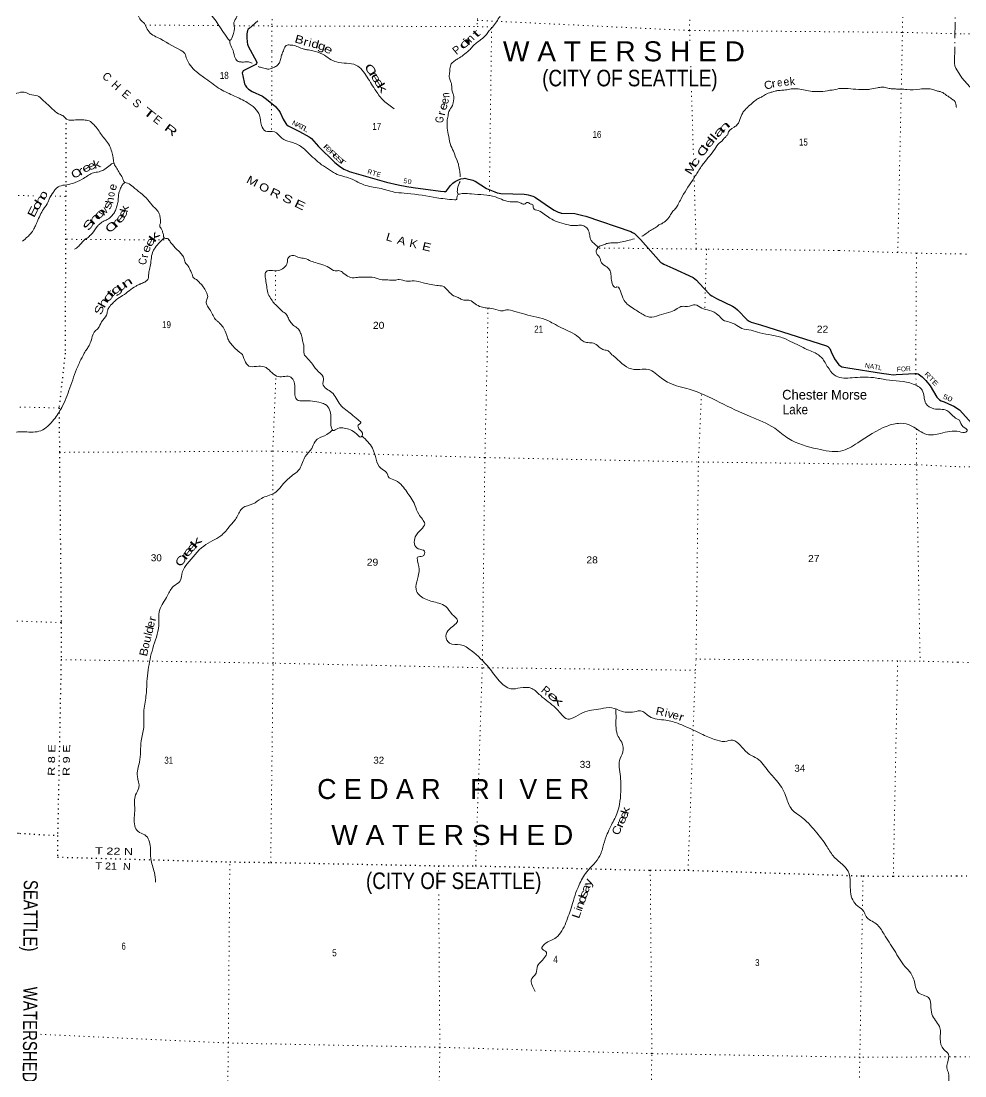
# Model space of a CAD drawing. Header units: feet. Extents: x -252966 to 4, y -183309 to 1368.
# Drawn here: x -179167 to -155585, y -63209 to -36854 of the extents above; entities that cross this region are included whole.
import ezdxf
from ezdxf.enums import TextEntityAlignment as Align

# ---------------------------------------------------------------- set-up
doc = ezdxf.new("R2010")
doc.units = ezdxf.units.FT
doc.header["$LTSCALE"] = 80
doc.linetypes.add('DOT_DASHED', pattern=[7.7, 5, -1.2, 0.3, -1.2])
doc.linetypes.add('DOTTED', pattern=[1.5, 0.3, -1.2])
for name, color, linetype, lineweight in [('29', 7, 'Continuous', 25), ('30', 7, 'Continuous', 35), ('39', 7, 'Continuous', 13), ('41', 7, 'Continuous', 13), ('44', 7, 'DOT_DASHED', 13), ('6', 7, 'DOTTED', 25), ('7', 7, 'DOTTED', 13)]:
    doc.layers.add(name, color=color, linetype=linetype, lineweight=lineweight)

msp = doc.modelspace()

# ---------------------------------------------------------------- linework, layer by layer
at = {"layer": '29'}
for points in [[(-173248.97, -36845.12), (-173471.86, -37038.74), (-173491.21, -37058.76), (-173505.93, -37090.32), (-173522.75, -37168.15), (-173530.11, -37259.84), (-173520.65, -37378.52), (-173511.47, -37427.17), (-173490.16, -37479.49), (-173284.11, -37862.36), (-173280.28, -37890.24), (-173282, -37912.85), (-173302.79, -37934.38), (-173585.83, -38076.94), (-173615.9, -38097.07), (-173629.99, -38116.91), (-173640.5, -38152.67), (-173629.06, -38221.85), (-173581.63, -38417.73), (-173569.01, -38455.59), (-173539.05, -38504.54), (-173484.91, -38554.46), (-173395.2, -38610.42), (-173138.87, -38731.28), (-173038.11, -38802.7), (-172811.03, -38987.82), (-172783.69, -39017.27), (-172727.75, -39084.99), (-172697.49, -39135.08), (-172621.07, -39301.35), (-172555.56, -39414.86), (-172534.54, -39438), (-172495.85, -39467.5), (-172207.56, -39612.78), (-171971.04, -39743.02), (-171940.38, -39762.56), (-171913.51, -39788.32), (-171736.32, -39989.13), (-171329.57, -40383.09), (-171215.15, -40475.09), (-171101.61, -40550.83), (-171023.82, -40590.8), (-170969.61, -40609.5), (-170034.91, -40876.71), (-169743.34, -40942.1), (-169533.08, -40984.18), (-169368.49, -41010.87), (-168689.61, -41101.7)], [(-168689.61, -41101.7), (-168593.22, -41114.6), (-168566.93, -41114.6), (-168534.74, -41096.01), (-168489.91, -41027.88), (-168437.62, -40958.93), (-168379.8, -40900.03), (-168320.93, -40860.06), (-168252.88, -40828.33), (-168175.85, -40796.95), (-168110.67, -40784.33), (-168080.18, -40782.22), (-168057.46, -40785.56), (-167881.49, -40828.51), (-167842.59, -40843.23), (-167820.8, -40855.91), (-167538.83, -41033.37), (-167493.56, -41055.7), (-167329.55, -41123.02), (-167274.89, -41141.95), (-167222.18, -41154.7), (-167180.27, -41158.78), (-166882.52, -41173.49), (-166597.02, -41177.76), (-166539.51, -41185.08), (-166493.77, -41196.65), (-166378.13, -41230.31), (-166339.76, -41245.03), (-166310.2, -41260.59), (-165936.48, -41523.37), (-165845.12, -41575.3), (-165745.25, -41627.89), (-165716.07, -41640.52), (-165692.68, -41647.88), (-165674.02, -41652.09), (-165656.12, -41654.49), (-165334.44, -41661.06), (-165293.97, -41667.87), (-165130.49, -41709.94), (-165053.55, -41731.75), (-163934.62, -42107.53), (-163888.78, -42133.71), (-163844.21, -42164.33), (-163687.26, -42312.55), (-163178.74, -42881.68), (-163149.3, -42904.82), (-163111.56, -42929.41), (-162883.17, -43025.87), (-162372.48, -43261.54), (-162330.34, -43294), (-162294.59, -43323.45), (-162220.89, -43401.71), (-161969.93, -43675.61), (-161951.87, -43689.49), (-161909.81, -43721.04), (-161787.93, -43787.82), (-161391.44, -43976.26), (-161322.13, -44021.87), (-161269.62, -44071.88), (-161026.46, -44317.52), (-160977.3, -44352.15), (-160926.42, -44374.71), (-160695.78, -44442.99), (-159047.11, -44968.53), (-159013.44, -44983.98), (-158990.34, -44997.98), (-158960.91, -45031.64), (-158925.16, -45117.89), (-158842.49, -45294.43)], [(-158842.49, -45294.43), (-158733.45, -45444.38), (-158688.18, -45475.98), (-158657.52, -45490.42), (-158507.74, -45516.63), (-157665.02, -45652.63), (-157481.7, -45679.2), (-157375.85, -45688.41), (-157303.55, -45685.61), (-156832.77, -45659.63), (-156794.84, -45659.64), (-156755.72, -45671.15), (-156684.67, -45713.94), (-156649.87, -45742.52), (-156561.28, -45833.45), (-156450.54, -45964.7), (-156288.6, -46248.98), (-156255.24, -46284.67), (-156219.65, -46314.07), (-156174.71, -46339.92), (-156101.7, -46367.98), (-155917.74, -46448.95), (-155859.47, -46478.05), (-155717.43, -46563.93)], [(-155717.43, -46563.93), (-155410.69, -46906.31)]]:
    msp.add_lwpolyline(points, dxfattribs=at)
at = {"layer": '39'}
msp.add_line((-164751.1, -42509.83), (-164757.49, -42523.25), dxfattribs=at)
for points in [[(-174399.68, -35845.69), (-174417.46, -36094.71), (-174354.26, -36237), (-174291.06, -36403), (-173777.55, -36750.82), (-173848.65, -36893.11), (-173840.75, -36972.16), (-173888.15, -37240.93), (-173959.25, -37335.79), (-173990.85, -37304.17), (-174493.51, -36629.5), (-174678.16, -36474.14), (-174970.46, -36150.04), (-175175.87, -36047.28), (-175349.67, -35984.04), (-175452.37, -35952.42), (-175507.67, -35857.56), (-175681.47, -35794.32), (-176052.78, -35612.5), (-176242.38, -35620.41), (-176419.45, -35610.77), (-176504.99, -35560.66), (-176589.98, -35525.55), (-176665.74, -35446.51), (-176738.4, -35356.31), (-176819.88, -35304.26), (-176940.11, -35277.66), (-177024.49, -35264.69), (-177067.98, -35432.44), (-177008.69, -35486.02), (-176945.49, -35541.36), (-176866.49, -35604.6), (-176779.58, -35810.13), (-176834.88, -35881.27), (-176858.58, -35936.61), (-176735.59, -36223.69), (-176684.78, -36268.62), (-176589.98, -36363.48), (-176510.98, -36450.43), (-176313.48, -36569), (-176182.02, -36823.71), (-176087.27, -36916.37), (-176017.58, -37054.92), (-175909.38, -37180.11), (-175758.1, -37263.81), (-175180.78, -37581.92), (-175097.33, -37636.03), (-175039.64, -37770.3), (-174936.83, -37963.97), (-174790.94, -38116.14), (-174547.06, -38300.52), (-174183.85, -38555.86), (-173837.05, -38726.16), (-173514.28, -38889.93), (-173208.75, -39207.29), (-173161.34, -39460.25), (-173058.64, -39602.54), (-172837.44, -39618.35), (-172651.79, -39782.38), (-172446.39, -39869.33), (-172181.73, -39981.98), (-172055.33, -40084.74), (-171703.78, -40406.87), (-171514.45, -40539.41), (-171309.65, -40664.52), (-170943.78, -40786.79), (-170558.27, -40960.22), (-170171.16, -41039.27), (-169799.86, -41134.13), (-169523.36, -41157.84), (-168781.75, -41267.62), (-168336.37, -41317.92), (-168287, -41311.99), (-168275.15, -41242.82), (-168243.55, -41181.56)], [(-168196.98, -40748.2), (-168200.95, -40644.95), (-168231.27, -40488.1), (-168241.39, -40425.77), (-168332.07, -40198.61), (-168348.2, -40146.34), (-168426.76, -39971.46), (-168483.29, -39734.2), (-168519.7, -39527.08), (-168506.78, -39254.46), (-168492.51, -39186.65), (-168476.01, -39112.68), (-168391.82, -38965.73), (-168371.82, -38897.32), (-168362.02, -38700.19), (-168394.27, -38605.7), (-168410.54, -38446.83), (-168426.69, -38378.46), (-168464.97, -38283.98), (-168469.08, -38209.57), (-168461.12, -38151.23), (-168447.23, -38010.41), (-168431.23, -37948.04), (-168367.05, -37869.51), (-168280.74, -37811.06), (-168242.6, -37788.88), (-168120.16, -37704.23), (-167972.3, -37583.2), (-167887.41, -37488.69), (-167678.7, -37315.43), (-167542.26, -37188.52), (-167472.07, -37091.88), (-167415.89, -37033.47), (-167221.37, -36765.69), (-167169.24, -36679.13), (-166952.68, -36361.04), (-166900.55, -36282.52), (-166862.41, -36254.31), (-166822.31, -36195.92), (-166711.95, -36095.2), (-166697.91, -36079.09), (-166545.4, -35946.13), (-166380.78, -35861.43), (-166173.97, -35778.67), (-166039.42, -35748.32), (-165904.84, -35738.07), (-165764.26, -35711.73), (-165601.57, -35695.41), (-165356.5, -35689.04), (-165233.95, -35702.95), (-165079.23, -35734.91), (-164988.82, -35748.87), (-164769.78, -35812.93), (-164661.28, -35836.91), (-164637.16, -35844.92), (-164500.52, -35878.93)], [(-173633.33, -45185.78), (-173776.56, -45070.94), (-173900.85, -44945.42), (-173973.32, -44845.14), (-174021.48, -44737.27), (-174051.73, -44639.85), (-174121.46, -44503.32), (-174205.92, -44398.77), (-174259.35, -44353.33), (-174314.64, -44299.78), (-174384.77, -44183.41), (-174458.64, -44052.85), (-174526.96, -43946.6), (-174536.9, -43839.5), (-174504.71, -43739.29), (-174544.62, -43621.5), (-174614.55, -43495.05), (-174697.16, -43398.61), (-174788.05, -43314.09), (-174855.53, -43266.36), (-174905.42, -43144.34), (-174952.01, -43058.69), (-174988.71, -42981.31), (-175049.63, -42907.49), (-175091.71, -42797.73), (-175140.08, -42699.94), (-175226.7, -42603.42), (-175290, -42547.69), (-175354.86, -42469.75), (-175443.42, -42369.15), (-175494.23, -42293.51), (-175578.45, -42277.71), (-175592.37, -42269.36), (-175609.31, -42210.53), (-175629.75, -42125.41), (-175656.47, -42052.26), (-175703.22, -41974.68), (-175687.69, -41902.38), (-175685.8, -41807.61), (-175703.86, -41704.39), (-175765.9, -41586.16), (-175858.61, -41491.53), (-176000.08, -41319.27), (-176185.81, -41146.14), (-176365.99, -40997.32), (-176511.04, -40903.66), (-176575.72, -40885), (-176635.17, -40770.07), (-176707.27, -40651.65), (-176771.41, -40537.41), (-176818.32, -40467.9), (-176856.34, -40356.2), (-176871.91, -40228.82), (-176915.25, -40080.71), (-176961.12, -39958.78), (-177058.97, -39819.66), (-177159.16, -39696.64), (-177241.2, -39571.97), (-177353.26, -39438.63), (-177466.16, -39347.62), (-177600.55, -39324.77), (-177731.24, -39318.13), (-177886.47, -39331.17), (-177994.99, -39322.96), (-178127.69, -39215.42), (-178235.44, -39168.9), (-178387.98, -39046.85), (-178528.28, -38916.98), (-178625.13, -38828.31), (-178759.84, -38720.74), (-178946.38, -38688.78), (-179087.95, -38629.97), (-179275.11, -38658.79), (-179385.48, -38706.82), (-179495.86, -38802.88), (-179567.84, -38822.09), (-179534.25, -38610.76), (-179515.05, -38380.21), (-179691.07, -38084.95), (-179718.59, -37951.28), (-179709.38, -37792.12), (-179663.59, -37615.53), (-179664.87, -37478.35), (-179672.27, -37345.08), (-179689.41, -37195.47), (-179732.59, -37039.3), (-179828.39, -36898.21), (-179819.45, -36854.02)], [(-173951.29, -37342.57), (-173954.11, -37388.51), (-173889.64, -37539.27), (-173831.14, -37738.32), (-173800.93, -37802.64), (-173766.73, -37850.86), (-173718.49, -37868.9), (-173624.07, -37876.81), (-173608, -37876.79), (-173485.46, -37874.61), (-173393.64, -37907.57)], [(-173244.29, -37984.63), (-173169.91, -38014.96), (-173037.29, -38044.95), (-173009.16, -38052.96), (-172880.63, -38024.62), (-172788.28, -37978.23), (-172744.29, -37938.33), (-172690.75, -37841.97), (-172665.77, -37731.32), (-172647.92, -37681.35), (-172637.21, -37645.66), (-172612.23, -37595.69), (-172563.9, -37483.12), (-172517.73, -37454.9), (-172423.32, -37454.77), (-172381.13, -37458.73), (-172103.8, -37552.88), (-172023.43, -37568.86), (-171876.76, -37594.81)], [(-171876.76, -37594.81), (-171633.59, -37680.96), (-171458.68, -37795.36), (-171285.83, -37875.57), (-171032.68, -37905.39), (-170799.6, -37953.34), (-170522.02, -38252.65), (-170298.62, -38602.31), (-170109.5, -38841.4), (-169846.1, -39048.21)], [(-163659.55, -42231.77), (-163635.04, -42219.53), (-163414.25, -42068.37), (-163299.83, -42003.85), (-163207.51, -41935.33), (-163171.36, -41923.22), (-163161.33, -41917.17), (-163038.9, -41826.49), (-162938.63, -41687.56), (-162880.48, -41605.02), (-162808.25, -41528.49), (-162746.1, -41427.83), (-162677.97, -41292.98), (-162395.28, -40836.01), (-162248.92, -40608.52), (-162172.42, -40488.5), (-162110.56, -40403.17), (-161835.78, -40052.81), (-161715.44, -39897.77), (-161651.22, -39845.39), (-161619.14, -39801.09), (-161560.95, -39742.68), (-161542.91, -39716.51), (-161504.77, -39688.3), (-161504.79, -39676.23), (-161352.33, -39507.06), (-161272.05, -39440.58), (-161223.94, -39364.08), (-161205.92, -39315.78), (-161135.82, -39144.72), (-161075.64, -39070.21), (-160834.86, -38848.63), (-160740.52, -38784.14), (-160648.17, -38739.76), (-160593.98, -38703.48), (-160465.49, -38644.97), (-160385.16, -38620.72), (-160328.94, -38604.55), (-160242.58, -38588.34), (-160067.83, -38574.02), (-159927.25, -38547.68), (-159794.67, -38545.48), (-159447.07, -38605.34), (-159250.2, -38617.13), (-159015.2, -38592.67), (-158960.97, -38580.53), (-158898.7, -38576.42), (-158734.03, -38542), (-158569.31, -38537.74), (-158049, -38565.18), (-157958.61, -38557.01), (-157769.83, -38518.53), (-157657.35, -38506.31), (-157629.23, -38506.27), (-157572.98, -38510.21), (-157448.39, -38542.22), (-157347.95, -38544.09), (-157247.49, -38558.03), (-157110.9, -38555.83), (-157032.54, -38565.78), (-156715.16, -38555.28), (-156522.33, -38542.95), (-156383.7, -38560.86), (-156287.24, -38594.92), (-156202.84, -38616.92), (-156080.23, -38681.12), (-156044.03, -38713.25), (-156003.83, -38733.3), (-155891.24, -38813.6), (-155875.16, -38821.63), (-155808.74, -38930.15), (-155798.59, -39014.61)], [(-176839.96, -40401.49), (-176907.36, -40423.73), (-176945.5, -40451.94), (-177075.94, -40554.7), (-177184.36, -40607.14), (-177256.65, -40625.35), (-177389.19, -40655.7), (-177509.64, -40720.23), (-177640.11, -40802.88), (-177875.01, -40909.81), (-178079.86, -40950.32), (-178242.52, -40996.81), (-178308.74, -41053.22), (-178360.88, -41127.71), (-178467.13, -41306.87), (-178479.13, -41343.09), (-178567.34, -41494.06), (-178581.38, -41514.2), (-178745.72, -41824.17), (-178797.8, -41944.93), (-178847.9, -42045.56), (-178926.1, -42164.34), (-179006.35, -42244.91), (-179128.76, -42351.68)], [(-176574, -40882.15), (-176613.48, -40918.11), (-176655.59, -40974.49), (-176703.67, -41083.17), (-176725.67, -41165.66), (-176739.07, -41278.16), (-176757.5, -41421.15), (-176795.52, -41535.85), (-176801.52, -41562.01), (-176851.62, -41660.63), (-176935.87, -41755.28), (-177042.25, -41825.83), (-177088.43, -41846.01), (-177199.49, -41920.61), (-177256.59, -41974.15), (-177391.38, -42160.2), (-177423.48, -42190.41), (-177447.56, -42212.57), (-177493.71, -42258.9), (-177537.87, -42287.12), (-177728.47, -42478.46), (-177764.59, -42512.7), (-177830.83, -42553.02)], [(-168243.18, -41187.28), (-168264.63, -41135.81), (-168266.7, -41087.54), (-168220.71, -40914.5), (-168196.67, -40864.28)], [(-168243.55, -41181.56), (-168109.44, -41162.02), (-167910.43, -41174.06), (-167314.16, -41248.48), (-167118.45, -41325), (-166946.2, -41366.76), (-166698.59, -41391.04), (-166599.2, -41426.13), (-166507.78, -41383.57), (-166449.74, -41418.71), (-166380.62, -41448.35), (-166366.79, -41531.35), (-166248.18, -41586.42), (-166095.08, -41680.24), (-165954.05, -41773.82), (-165764.78, -41870.38), (-165544.68, -41935.28), (-165325.88, -41963.85), (-165194.87, -41954.36), (-165082.77, -41984.84), (-164997.99, -42073.26), (-164963.87, -42178.83), (-164938.12, -42300.36), (-164897.24, -42369.76), (-164822.04, -42433.79), (-164751.34, -42510.34)], [(-175587.72, -42272.47), (-175730.78, -42407.8), (-175844.99, -42554.14), (-175866.41, -42593.4), (-175936.05, -42946.63), (-175970.02, -43095.52), (-175979.94, -43196.1), (-175991.88, -43288.64), (-176019.95, -43326.89), (-176078.15, -43373.23), (-176192.59, -43425.69), (-176216.68, -43435.78), (-176294.98, -43474.1), (-176630.16, -43711.91), (-176788.73, -43814.71), (-176877.01, -43901.32), (-176975.31, -44014.09), (-177009.35, -44096.6), (-177017.32, -44150.92), (-177033.33, -44203.24), (-177155.67, -44364.32), (-177245.86, -44533.4), (-177259.91, -44547.5), (-177344.17, -44630.08), (-177418.24, -44841.37), (-177424.25, -44857.47), (-177484.35, -44988.29), (-177542.51, -45072.85), (-177560.56, -45095), (-177590.53, -45155.14)], [(-164751.34, -42510.34), (-164715.45, -42478.48), (-164661.23, -42464.33), (-164566.87, -42423.97), (-164464.45, -42399.69), (-164321.83, -42397.48), (-164195.3, -42379.2), (-163844.33, -42293.04)], [(-164757.49, -42523.25), (-164801.52, -42615.73), (-164717.75, -42754.56), (-164664.11, -42890.77), (-164596.96, -42954.64), (-164482, -43043.66), (-164433.84, -43151.53), (-164422.54, -43290.93), (-164291.93, -43503.3), (-164281.75, -43497.46), (-164164.5, -43673.26), (-163998.89, -43946.85), (-163857.86, -44040.43), (-163623.33, -44188.31), (-163409.31, -44255.11), (-163166.32, -44181.29), (-162933.67, -44121.39), (-162770.91, -44033.87), (-162647.1, -43981.88), (-162516.33, -43984.49), (-162322.23, -43939.95), (-162160.88, -44023.85), (-161968.84, -44082.14), (-161749.75, -44197.45), (-161629.44, -44320.87), (-161467.49, -44374.53), (-161331.73, -44429.68), (-161154.65, -44532.05), (-160928.12, -44576.91), (-160712.01, -44639.71), (-160405.29, -44700.29), (-160108.99, -44778.82), (-159883.74, -44888.19), (-159674.31, -44983.14), (-159485, -45077.68), (-159329.24, -45139.28), (-159220.04, -45214.07), (-159132.63, -45292.41)], [(-164316.15, -45255.26), (-164431.73, -45162.55), (-164480.98, -45109.13), (-164576.86, -45072.92), (-164676.69, -45032.61), (-164767.78, -44958.18), (-164895.33, -44895.12), (-165038.01, -44884.21), (-165145.73, -44835.67), (-165240.6, -44749.06), (-165451.28, -44615.77), (-165867.81, -44409.79), (-166007.19, -44334.4), (-166283.33, -44254.26), (-166577.7, -44179.81), (-166831.87, -44108.17), (-167040.38, -44067.71), (-167125.4, -44092.23), (-167365.89, -44041.04), (-167542.57, -44019.37), (-167670.93, -43996.63), (-167824.31, -43916.93), (-167959.5, -43833.55), (-168051.97, -43827.67), (-168154.33, -43813.53), (-168245.86, -43761.27), (-168359.65, -43714.63), (-168496.18, -43596.94), (-168630.64, -43477.27), (-168783.3, -43462.12), (-168969.72, -43424.11), (-169124.11, -43394.81), (-169344.44, -43342), (-169533.87, -43354.36), (-169718.16, -43310.34), (-169837.26, -43328.14), (-170002.19, -43322.83), (-170197.09, -43306.84), (-170393.21, -43250.49), (-170570.41, -43255.02), (-170711.2, -43250.19), (-170806.07, -43264.44), (-170972.73, -43244.98), (-171115.73, -43149.34), (-171209.16, -43091), (-171317.92, -43094.88), (-171475.29, -43013.08), (-171648.91, -42939.02), (-171770.91, -42900.28), (-171926.86, -42848.76), (-172080.56, -42785.18), (-172220.95, -42760.19), (-172354.86, -42713.15), (-172449.74, -42727.39), (-172507.8, -42812.97), (-172524.09, -42923.58), (-172569.64, -42987.21), (-172702.26, -43077.35), (-172883.61, -43087.85), (-173047.21, -43116.86), (-173071.32, -43215.22), (-173048.02, -43358.89), (-173023.15, -43524.78), (-172990, -43678.74), (-172914.12, -43809.34), (-172833.72, -43915.83), (-172748.75, -43994.17), (-172654.15, -44094.9), (-172545.07, -44175.74), (-172488.74, -44277.71), (-172424.52, -44387.91), (-172331.74, -44478.51), (-172232.64, -44555.12), (-172182.22, -44650.93), (-172146.33, -44768.63), (-172128.23, -44869.84), (-172100.22, -44979.32), (-172102.88, -45112.39), (-172083.88, -45197.65)], [(-179923.38, -47457.75), (-179686.92, -47358.2), (-179400.94, -47156.61), (-179078.79, -47118.6), (-178674.3, -47087.71), (-178345.13, -46808.18), (-178152.43, -46508.71), (-177949.34, -46020.12), (-177751.73, -45487.16), (-177695.9, -45363.06), (-177590.25, -45154.52)], [(-173634.96, -45184.48), (-173439.25, -45487.92), (-173229.99, -45474.58), (-173047.52, -45513.24), (-172738.67, -45736.8), (-172427.19, -45748.98), (-172346.28, -45870.86), (-172316.55, -46229.65), (-172271.37, -46314.82), (-172118.87, -46338.99), (-171673.19, -46391.2), (-171559.16, -46437.01), (-171426.15, -46734.75), (-171409.67, -47026.92), (-171374.13, -47079.74), (-171252.9, -47031.01), (-171091.96, -47023.07), (-170788.17, -47168.04), (-170666.47, -47244.15), (-170635.6, -47186.17), (-170724.23, -47038.01), (-170743.26, -46951.18), (-170680.24, -46895.64), (-170745.63, -46818.26), (-170912.73, -46675.11), (-171193.24, -46435.82), (-171402.57, -46131.02), (-171538.16, -46040.63), (-171625.13, -45920.69), (-171611.9, -45826.23), (-171622.88, -45739.51), (-171737.95, -45615.16), (-171888.39, -45425.92), (-172083.96, -45197.3)], [(-164316.15, -45255.26), (-163854.14, -45558.54), (-163456.18, -45567.84), (-163278.7, -45684.96), (-162973.69, -45894.38), (-162473, -46050.01), (-161711.11, -46380.24), (-160947.5, -46734.66), (-160337.93, -47026.63), (-159991.31, -47284.92), (-159268.74, -47544.17), (-158692.4, -47598.11), (-158263.63, -47392.38), (-157526.58, -46971.26), (-157206.07, -46903.03), (-156909.37, -46971.39), (-156540.04, -47181.65), (-156191.91, -47156.07), (-155964.08, -47104.72), (-155727.53, -47106.22)], [(-159135.28, -45290.04), (-158980.55, -45544.59), (-158801.86, -45726.16), (-158402.26, -45765.68), (-157869.45, -45762.67), (-157548.4, -45813.24), (-156880.27, -45922.76), (-156652.98, -46076.78), (-156558.61, -46410.25), (-156365.2, -46539.66), (-156040.03, -46582.23), (-155847.09, -46749.89), (-155721.24, -46828.09)], [(-155727.53, -47106.22), (-155557.84, -47122.51), (-155529.83, -47095.35), (-155625.2, -46987.63), (-155721.24, -46828.09)], [(-171389.53, -47065.67), (-171528.26, -47186.42), (-171748.66, -47288.2), (-171821.9, -47357.7), (-171906.54, -47535.78), (-172067.79, -47730.96), (-172204.29, -48037.21), (-172354.81, -48178.18), (-172578.4, -48374.55), (-172843.17, -48648.9), (-173160.44, -48779.59), (-173379.28, -48917.64), (-173629.82, -49017), (-173773.4, -49246.65), (-173940.91, -49459.87), (-174179.32, -49716.45), (-174377.79, -49832.61), (-174604.68, -49970.55), (-175014.31, -50416.13), (-175133.25, -50603.82), (-175204.72, -50854.56), (-175357.01, -50975.36), (-175506.62, -51204.93), (-175706.25, -51576.79), (-175729.07, -51957.03), (-175876.9, -52528.91), (-175992.12, -53064.97), (-176021.9, -53358.54), (-176046.5, -53720.64), (-176099.74, -54122.63), (-176102.5, -54507.16), (-176162.89, -54836.57), (-176209.71, -55369.51), (-176262.4, -55727.21), (-176223.66, -56007.6), (-176306.29, -56185.7), (-176326.77, -56539.8), (-176325.99, -56962.63), (-176253.26, -57096.49), (-176071.46, -57189.5), (-175934.58, -57499.37), (-175925.99, -57779.36), (-175837.84, -58128.85), (-175806.62, -58366.86)], [(-170646.3, -47223.37), (-170386.52, -47527.73), (-170295.44, -47802.77), (-170181.57, -48023.75), (-170042.14, -48128.28), (-169971.42, -48262.11), (-169809.42, -48330.7), (-169644.2, -48463.76), (-169529.49, -48616.29), (-169422.86, -48772.74), (-169328.53, -48947.15), (-169230.84, -49175.96), (-169082.98, -49411.48), (-169318.27, -49740.58), (-169247.57, -50037.5), (-169083.48, -50100.08), (-169137.32, -50226.21), (-169260.22, -50246.73), (-169259.36, -50339.36), (-169224.54, -50611.64), (-169284.88, -51100.11), (-169056.16, -51300.46), (-168725.64, -51397.46), (-168555.77, -51480.25), (-168397.39, -51677.65), (-168262.52, -51826.42), (-168464.27, -52045.23), (-168554.89, -52219.2), (-168462.59, -52395.59), (-168191.69, -52437.44), (-167918.08, -52584.02), (-167479.01, -53006.62), (-167219.75, -53338.25), (-166926.68, -53537.44), (-166701.22, -53514.25), (-166407.86, -53528.21), (-166192.86, -53700.19), (-165810.76, -54015.32), (-165691.73, -54143.75), (-165554.73, -54282.48), (-165136.75, -54137.01), (-164685.18, -54038.29), (-164409.38, -54009.73), (-164161.2, -54099.6), (-163797.31, -54100.39), (-163694.59, -54085.64), (-163469.17, -54227.56), (-163056.18, -54321.62), (-162729.57, -54410.52), (-162171.79, -54663.55), (-161837.74, -54800.86), (-161585.04, -54850.52), (-161381.64, -54823.02), (-161194.26, -54952.35), (-160965.86, -55178.87), (-160776.15, -55282.05), (-160490.58, -55599.94), (-160292.37, -55828.07), (-160063.81, -56203.59), (-159936.95, -56511.32), (-159638.55, -56766.95), (-159285.29, -57138.08), (-159047.92, -57451.3), (-158874.25, -57713.34), (-158653.65, -57919.62), (-158503.05, -58096.79), (-158452.35, -58385.38), (-158387.29, -58813.1), (-158260.54, -58967.8), (-158113.41, -59100.62), (-158054.63, -59224.22), (-157803.63, -59410.77), (-157605.74, -59665.08), (-157345.47, -60077.26), (-157079.07, -60481.47), (-156938.3, -60640.38), (-156827.44, -60941.86), (-156765.24, -61113.83), (-156615.46, -61194.34), (-156497.53, -61250.26), (-156436.33, -61502.75), (-156390.66, -61710.75), (-156207.41, -62011.17), (-156202.75, -62283.04), (-156111.59, -62552.04), (-155998.41, -62666.3), (-156023.22, -62883.42), (-156038.84, -63008.05), (-155996.27, -63141.5), (-155986.76, -63347), (-155955.33, -63568.9)], [(-164306.96, -54044.72), (-164302.05, -54270.89), (-164247.44, -54730.68), (-164160.74, -54872.77), (-164129.62, -55118.83), (-164216.65, -55327.07), (-164213.41, -55552.62), (-164181.02, -56020.18), (-164283.49, -56663.12), (-164434.11, -56973.22), (-164522.92, -57163.32), (-164612.63, -57425.89), (-164704.57, -57706.56), (-165033.3, -58112.95), (-165224.27, -58434.58), (-165409.77, -58963.68), (-165553.62, -59376.55), (-165797.53, -59751.85), (-166087.08, -59917.14), (-166156.77, -60024.94), (-166057.24, -60104.79), (-166166.78, -60344.95), (-166260.69, -60460.49), (-166301.18, -60645.19), (-166421.98, -60820.77), (-166387.6, -60966.2), (-166324.92, -61099.92)]]:
    msp.add_spline(points, degree=3, dxfattribs=at)
at = {"layer": '44'}
for points in [[(-155816.41, -35651.89), (-155843.83, -37906.37), (-155832.77, -37970.11), (-155810.54, -38029.63), (-155660.39, -38270.14)], [(-155660.39, -38270.14), (-155357.67, -38617.58)]]:
    msp.add_lwpolyline(points, dxfattribs=at)
at = {"layer": '6'}
for p, q in [((-178044.4, -39292.65), (-178058.03, -42296.47)), ((-178058.03, -42296.47), (-178066.65, -45151.4))]:
    msp.add_line(p, q, dxfattribs=at)
for points in [[(-178066.65, -45151.4), (-178218.89, -46517.9), (-178208.56, -47629.47), (-178166.86, -51882.45), (-178168.3, -52808.62), (-178255.01, -57202.85), (-178255.68, -57742.45), (-173952.72, -57861.88), (-172929.55, -57875.44), (-168738.73, -57959.15), (-167809.91, -57961.39), (-163446.52, -58071.56), (-162501.57, -58069.98), (-158126.52, -58212.51), (-157374.69, -58220.46), (-155797.52, -58209.21)], [(-186947.71, -56921.83), (-184484.91, -56993.47), (-183571.87, -57020.03), (-179204.32, -57147.07), (-178255.01, -57202.85)], [(-155797.52, -58209.21), (-152955.74, -58251.92), (-152087.04, -58245.15), (-147623.57, -58272.96), (-146694.5, -58260.8), (-142366.03, -58315.35), (-141412.85, -58305.46), (-137102.43, -58355.79), (-136137.16, -58344.02), (-131818.55, -58380.34), (-130837.42, -58388.87), (-126521.65, -58503.68), (-125522.34, -58504.35), (-124638.92, -58499.7)]]:
    msp.add_lwpolyline(points, dxfattribs=at)
at = {"layer": '7'}
for p, q in [((-172782.02, -31527.64), (-172899.66, -36976.84)), ((-176066.49, -36953.01), (-174234.94, -36966.79)), ((-173840.69, -36969.75), (-172899.66, -36976.84)), ((-172899.66, -36976.84), (-167769.17, -36989.82)), ((-167769.17, -36989.82), (-167409.61, -37005.37)), ((-167409.61, -37005.37), (-167468.41, -41221.33)), ((-162463.81, -37080.06), (-162453.57, -37414.62)), ((-162436.29, -37979.48), (-162431.74, -38128.04)), ((-162417.2, -38603.17), (-162368.04, -40209.87)), ((-162352.41, -40720.44), (-162296.44, -42549.65)), ((-178853.85, -41218.58), (-183464.91, -41132.9)), ((-178055.31, -41233.42), (-178461.11, -41225.88)), ((-176085.64, -42318.7), (-178058.02, -42305.47)), ((-175472.27, -42322.81), (-175739.65, -42321.02)), ((-162296.44, -42549.65), (-164757.22, -42523.01)), ((-162039.31, -42553.32), (-162296.44, -42549.65)), ((-162039.31, -42553.32), (-162084, -44046.94)), ((-156810.27, -45308.61), (-156796.22, -42652.64)), ((-155690.66, -42671.77), (-154162.62, -42702.43)), ((-172808.79, -43085.19), (-172815.55, -43933.79)), ((-167501.22, -44024.66), (-167520.8, -45231.89)), ((-156810.27, -45308.61), (-156806.09, -45932.93)), ((-157265.71, -52841.94), (-157374.69, -58220.46)), ((-168738.73, -57959.15), (-168737.35, -58141.56))]:
    msp.add_line(p, q, dxfattribs=at)
for points in [[(-167465.82, -10632.6), (-167549.75, -15938.67), (-167557.42, -21178.27), (-167647.83, -26304.76), (-167709.55, -31509.85), (-167769.17, -36989.82)], [(-162336.47, -26374.95), (-162400.11, -31660.32), (-162463.81, -37080.06)], [(-157262.28, -42637.19), (-157144.44, -37135.97), (-157074.69, -31729.35), (-157047.24, -26418.75)], [(-167770.78, -36835.82), (-162463.8, -37089.06), (-157144.44, -37135.97), (-155652.84, -37173.08)], [(-172899.66, -36976.84), (-172901.9, -37617.12), (-172908.87, -39608.41)], [(-146560.12, -36982.53), (-151872.58, -37085.27), (-155652.84, -37173.08)], [(-157262.28, -42637.19), (-158734.79, -42584.93), (-162039.31, -42553.32)], [(-155690.66, -42671.77), (-156796.22, -42652.64), (-157262.28, -42637.19)], [(-167520.8, -45231.89), (-167578.72, -47758.23), (-167643.96, -53014.51), (-167809.91, -57961.39)], [(-172929.55, -57875.44), (-172869.76, -52896.94), (-172880.48, -47605.43), (-172798.79, -45708.15)], [(-186860.7, -46381.52), (-183639.87, -46413.86), (-178218.89, -46517.9)], [(-162501.57, -58069.98), (-162320.93, -53072.95), (-162301.4, -52795.36), (-162244.45, -47883.27), (-162168.6, -46194.74)], [(-156798.67, -47042.59), (-156792.69, -47937.38), (-156704.83, -52845.35)], [(-178208.56, -47629.47), (-172882.42, -47599.36), (-167578.72, -47758.23), (-162246.31, -47871.16), (-156792.69, -47937.38), (-155727.24, -47991.04)], [(-155727.24, -47991.04), (-152088.36, -47935.59), (-151549.32, -47919.23), (-151532.12, -52936.29)], [(-178166.86, -51882.45), (-183592.9, -51699.81), (-186904.68, -51709.07)], [(-162320.93, -53072.95), (-167639.89, -53010.53), (-172869.76, -52896.94), (-178168.3, -52808.62)], [(-155760.81, -52872.64), (-156704.83, -52845.35), (-157265.71, -52841.94), (-162301.4, -52795.36)], [(-155760.81, -52872.64), (-152135.56, -52957.99), (-151532.12, -52936.29), (-146773.07, -52963.25), (-141517.68, -53019.71), (-136209.68, -53044.52), (-130870.01, -53115.98), (-125550.22, -53167.09), (-124609.52, -53155.61)], [(-174365.55, -88853.62), (-174319.36, -83512.53), (-174171.14, -78374.13), (-174116.55, -73004.95), (-174058.35, -67668.04), (-173988.76, -62385.65), (-173952.72, -57861.88)], [(-163792.89, -89054.11), (-163747, -83737.17), (-163617.01, -78447.52), (-163593.28, -73134.32), (-163503.79, -67868.29), (-163406.88, -62652.7), (-163446.52, -58071.56)], [(-158130.6, -58212.52), (-158210.88, -62741.68), (-158315.9, -67963.2), (-158385.02, -73207.35), (-158368.49, -78517.06), (-158492.53, -83812.83), (-158492.34, -89142.46)], [(-168733.33, -58675.8), (-168704.54, -62493.92), (-168791.6, -67725.74), (-168842.67, -72974.16), (-168906.48, -78276.77), (-169029.27, -82604.99)], [(-155828.63, -62733.32), (-158210.88, -62741.68), (-163406.88, -62652.7), (-168704.54, -62493.92), (-173984.77, -62387.71), (-178810.92, -62163.66)], [(-155828.63, -62733.32), (-153005.5, -62756.9), (-147752.78, -62875.74), (-142530.6, -62839.23), (-137347.1, -62848.62), (-131963.15, -62916.52), (-126649.26, -62955.49), (-124663.32, -62933.76)]]:
    msp.add_lwpolyline(points, dxfattribs=at)

# ---------------------------------------------------------------- texts
at = {"layer": '30'}
for s, rotation, width, p in [('N', 333.255, 1.15, (-172352.97, -39464.46)), ('A', 333.255, 1.3, (-172253.18, -39512.13)), ('T', 331.161, 1.5, (-172170.6, -39555.62)), ('L', 331.161, 1.5, (-172075.69, -39607.51)), ('F', 315.915, 1.9, (-171563.67, -40059.28)), ('R', 315.915, 1.65, (-171413.77, -40204.03)), ('E', 315.915, 1.8, (-171330.56, -40284.69)), ('S', 315.915, 1.8, (-171254.24, -40354.36)), ('T', 321.199, 1.8, (-171179.47, -40413.78)), ('R', 344.046, 0.95, (-170466.52, -40680.51)), ('T', 344.046, 1.15, (-170355.69, -40712.2)), ('0', 350.789, 1.1, (-169469.47, -40923.57))]:
    msp.add_text(s, height=120, rotation=rotation, dxfattribs=dict(at, width=width)).set_placement(p, align=Align.CENTER)
for s, rotation, p in [('O', 315.915, (-171519.69, -40101.49)), ('E', 344.046, (-170245.31, -40743.75)), ('5', 348.683, (-169575.78, -40904.24))]:
    msp.add_text(s, height=120, rotation=rotation, dxfattribs=at).set_placement(p, align=Align.CENTER)
for s, rotation, width, p in [('NATL', 350.833, 1.05, (-158091.07, -45513.11)), ('FOR', 3.159, 0.9, (-157282.72, -45614.35)), ('RTE', 313.105, 1.3, (-156607.11, -45682.65)), ('50', 335.977, 1.35, (-156146.96, -46275.2))]:
    msp.add_text(s, height=120, rotation=rotation, dxfattribs=dict(at, width=width)).set_placement(p)
at = {"layer": '41'}
for s, rotation, width, p in [('t', 44.851, 2, (-167781.6, -37284.33)), ('o', 45.101, 2.05, (-168123.62, -37581.62)), ('i', 47.188, 1.8, (-167998.75, -37479.77)), ('C', 18.801, 1.1, (-160566.3, -38577.09)), ('r', 12.428, 1.15, (-160394.01, -38519.13)), ('e', 6.725, 0.85, (-160265.29, -38492.21)), ('e', 9.713, 0.95, (-160100.24, -38476.27)), ('n', 93.672, 0.9, (-168461.5, -38765.51)), ('T', 321.334, 1.95, (-176147.98, -39140.15)), ('e', 68.66, 1.25, (-168564.22, -39104.72)), ('e', 80.08, 0.95, (-168498.72, -38935.32)), ('G', 83.962, 0.8, (-168622.61, -39407.64)), ('r', 76.64, 1.15, (-168585.87, -39227.38)), ('R', 322.78, 1.65, (-175608.49, -39555.73)), ('a', 49.182, 1.95, (-161756.53, -39786.1)), ('n', 43.45, 2.1, (-161650.14, -39676.72)), ('e', 51.884, 1.75, (-161978.12, -40047.38)), ('l', 50.932, 1.55, (-161876.98, -39918.11)), ('l', 49.988, 1.6, (-161815.8, -39845.39)), ('C', 53.31, 1.5, (-162142.84, -40269.47)), ('l', 52.855, 1.5, (-162030.16, -40119.4)), ('c', 57.267, 1.75, (-162314.52, -40528.4)), ('C', 25.913, 1.25, (-177860.14, -40798.35)), ('r', 30.074, 1.65, (-177695.02, -40725.6)), ('e', 29.557, 1.45, (-177585.57, -40655.15)), ('e', 22.64, 1.25, (-177460.03, -40592.84)), ('k', 17.064, 1.3, (-177329.17, -40547.94)), ('M', 57.869, 1.35, (-162435.3, -40710.85)), ('M', 331.79, 1.25, (-173557.23, -40876.37)), ('o', 64.156, 1.35, (-178575.18, -41329.62)), ('e', 74.301, 1.1, (-176808.31, -41105.9)), ('O', 331.79, 1.2, (-173250.19, -41041.08)), ('R', 334.78, 1.35, (-172969.96, -41189.02)), ('c', 60.453, 1.65, (-178749.69, -41606.31)), ('h', 58.041, 1.65, (-178677.51, -41476.29)), ('h', 79.623, 1.05, (-176866.07, -41425.73)), ('o', 86.574, 0.8, (-176832.55, -41247.26)), ('S', 334.78, 1.4, (-172660.45, -41334.8)), ('E', 334.78, 1.5, (-172359.48, -41476.56)), ('E', 64.234, 1.5, (-178842.58, -41780.57)), ('o', 44.816, 2.05, (-177252.98, -41846.57)), ('s', 69.999, 1.4, (-176944.2, -41580.3)), ('k', 76.037, 1.2, (-176509.45, -41644.46)), ('e', 62.95, 1.4, (-176585.56, -41800.23)), ('S', 56.78, 1.6, (-177478.16, -42116.87)), ('n', 45.663, 2.1, (-177377.48, -41968.54)), ('C', 37.18, 1.5, (-176975.34, -42164.72)), ('r', 45.187, 2.25, (-176812.67, -42047.39)), ('e', 51.045, 1.8, (-176696.7, -41937.21)), ('k', 54.268, 1.9, (-175832.77, -42398.89)), ('L', 343.791, 1.15, (-170065.64, -42325.69)), ('e', 60.167, 1.5, (-175919.96, -42518.57)), ('A', 343.791, 1.15, (-169785.51, -42407.12)), ('K', 346.781, 1.1, (-169479.7, -42489.95)), ('E', 346.781, 1.25, (-169161.97, -42564.59)), ('e', 68.344, 1.25, (-175983.34, -42660.56)), ('C', 82.433, 0.85, (-176043.13, -42952.21)), ('g', 38.998, 1.9, (-176842.6, -43716.4)), ('u', 35.759, 1.8, (-176711.11, -43628.63)), ('n', 35.139, 1.75, (-176570.2, -43540.34)), ('o', 48.267, 1.9, (-177010.91, -43904.42)), ('t', 46.807, 1.95, (-176911.41, -43781.55)), ('S', 70.134, 1.3, (-177163.23, -44210.56)), ('h', 60.03, 1.55, (-177088.04, -44040.06))]:
    msp.add_text(s, height=200, rotation=rotation, dxfattribs=dict(at, width=width)).set_placement(p)
for s, rotation, width, p in [('B', 344.328, 1.25, (-172239.31, -37410.88)), ('r', 344.595, 1.2, (-172077.58, -37467.52)), ('d', 345.967, 1.25, (-171840, -37522.66)), ('g', 343.208, 1.25, (-171679.03, -37572.61)), ('e', 333.142, 1.4, (-171532.16, -37645.31)), ('C', 307.565, 1.55, (-170514.19, -38123.93)), ('r', 303.897, 1.8, (-170442.15, -38230.29)), ('e', 302.392, 1.55, (-170379.91, -38327.31)), ('e', 302.758, 1.55, (-170302.19, -38449.64)), ('k', 302.758, 1.75, (-170224.69, -38571.96)), ('k', 48.503, 2.15, (-174723.93, -49945.76)), ('e', 50.752, 1.8, (-174924.87, -50166.64)), ('e', 50.752, 1.8, (-174829.67, -50054.98)), ('C', 55.435, 1.45, (-175096.34, -50394.19)), ('r', 52.904, 1.9, (-175002.37, -50273.86)), ('e', 75.373, 1.05, (-175838.52, -51945.89)), ('r', 75.373, 1.2, (-175797.82, -51809.46)), ('d', 75.64, 1.25, (-175870.64, -52086.26)), ('u', 76.776, 1.15, (-175929.18, -52318.9)), ('B', 77.919, 1.15, (-176003.06, -52639.48)), ('e', 321.146, 1.8, (-165937.31, -53803.31)), ('x', 319.827, 2.2, (-165823.07, -53900.22)), ('R', 347.038, 1.1, (-163220.52, -54200.27)), ('v', 346.2, 1.1, (-162962.63, -54262.22)), ('e', 344.839, 1.05, (-162833.14, -54295.01)), ('r', 341.857, 1.3, (-162695.89, -54337.37)), ('k', 74.798, 1.25, (-163973.26, -56600.68)), ('e', 67.745, 1.25, (-164015.12, -56727.72)), ('r', 65.829, 1.45, (-164124.75, -56971.52)), ('e', 64.355, 1.35, (-164073.07, -56852.44)), ('C', 68.06, 1.15, (-164190.86, -57109.02)), ('a', 70.627, 1.3, (-164970.46, -58556.87)), ('y', 69.153, 1.3, (-164912.25, -58407.27)), ('d', 70.732, 1.35, (-165063.41, -58825)), ('s', 70.627, 1.4, (-165019.56, -58696.51)), ('n', 70.732, 1.3, (-165116.64, -58975.29)), ('L', 70.793, 1.25, (-165197.93, -59206.69))]:
    msp.add_text(s, height=200, rotation=rotation, dxfattribs=dict(at, width=width)).set_placement(p, align=Align.CENTER)
for s, rotation, p in [('i', 346.213, (-171969.55, -37494.32)), ('l', 75.64, (-175898.22, -52196.06)), ('o', 76.776, (-175964.45, -52475.32)), ('R', 321.146, (-166115.95, -53659.41)), ('i', 347.038, (-163070.12, -54236.32)), ('i', 70.793, (-165153.47, -59080.47))]:
    msp.add_text(s, height=200, rotation=rotation, dxfattribs=at).set_placement(p, align=Align.CENTER)
for s, rotation, p in [('n', 44.681, (-167927.01, -37406.09)), ('P', 39.905, (-168288.84, -37706.16)), ('C', 316.781, (-177158.1, -38250.5)), ('H', 316.781, (-176927.14, -38467.53)), ('k', 4.911, (-159954.24, -38460.97)), ('E', 319.79, (-176668.14, -38700.43)), ('S', 319.79, (-176402.05, -38925.37)), ('E', 322.78, (-175885.95, -39344.97)), ('w', 45.55, (-177115.89, -41742.7)), ('r', 81.765, (-175999.79, -42776.84))]:
    msp.add_text(s, height=200, rotation=rotation, dxfattribs=at).set_placement(p)
msp.add_text('Chester Morse', height=242, dxfattribs=at).set_placement((-160151.19, -46309.44))
at = {"layer": '41', "width": 0.9}
msp.add_text('Lake', height=242, dxfattribs=at).set_placement((-160135.83, -46679.03))
at = {"layer": '44'}
for s, height, width, p in [('W A T E R S H E D', 500, 1.05, (-164104.73, -37859.18)), ('(CITY OF SEATTLE)', 413.1, 0.85, (-163955.18, -38484.01)), ('W A T E R S H E D', 500, 1.05, (-168393.52, -57438.78)), ('(CITY OF SEATTLE)', 413.1, 0.85, (-168358.2, -58540.05))]:
    msp.add_text(s, height=height, dxfattribs=dict(at, width=width)).set_placement(p, align=Align.CENTER)
msp.add_text('C E D A R    R I  V E R', height=500, dxfattribs=at).set_placement((-168370.4, -56291.05), align=Align.CENTER)
at = {"layer": '44', "width": 0.8}
for s, p in [('SEATTLE)', (-179104.86, -59205.47)), ('WATERSHED BDY', (-179121.06, -62613))]:
    msp.add_text(s, height=350, rotation=269.576, dxfattribs=at).set_placement(p, align=Align.CENTER)
at = {"layer": '6'}
for s, rotation, width, p in [('R 8 E', 88.87, 1.35, (-178325.65, -55714.05)), ('R 9 E', 88.87, 1.35, (-177955.33, -55717.02)), ('T 22 N', 358.41, 1.35, (-177319.46, -57668.4)), ('T 21  N', 358.41, 1.15, (-177311.47, -58043.76))]:
    msp.add_text(s, height=175, rotation=rotation, dxfattribs=dict(at, width=width)).set_placement(p)
at = {"layer": '7'}
for s, width, p in [('18', 0.85, (-174201.26, -38297.91)), ('17', 0.85, (-170389.91, -39572.15)), ('16', 0.85, (-164889.1, -39772.93)), ('15', 0.85, (-159730.48, -39964.66)), ('19', 0.85, (-175643.45, -44525.2)), ('20', 1.1, (-170376.02, -44543.31)), ('21', 0.85, (-166346.2, -44638.54)), ('22', 1.1, (-159285.33, -44638.67))]:
    msp.add_text(s, height=175, rotation=0.08, dxfattribs=dict(at, width=width)).set_placement(p)
for s, width, p in [('30', 1.05, (-175924.87, -50350.1)), ('29', 1.1, (-170529.67, -50461.06)), ('28', 1.1, (-165042.66, -50403.22)), ('27', 1.1, (-159504.6, -50369.63)), ('31', 0.85, (-175588.97, -55409.96)), ('32', 1.05, (-170367.51, -55409.11)), ('33', 1.05, (-165208.39, -55512.93)), ('34', 1.05, (-159847.3, -55609.6)), ('6', 0.85, (-176659.89, -60052.9)), ('5', 0.85, (-171393.58, -60220.52)), ('4', 0.85, (-165869.13, -60383.93)), ('3', 0.85, (-160826.53, -60465.2))]:
    msp.add_text(s, height=175, dxfattribs=dict(at, width=width)).set_placement(p)

doc.saveas('drawing.dxf')
